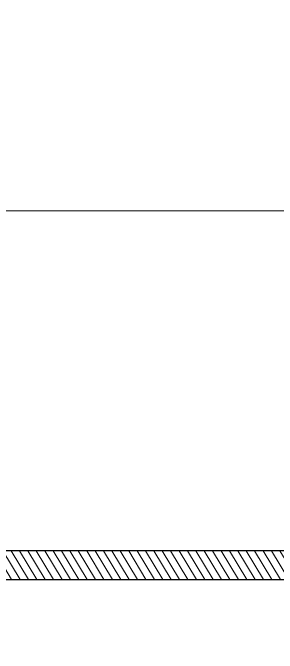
# Model space of a CAD drawing. Header units: inches. Extents: x -12478 to 399182, y -23212 to 525552.
# Drawn here: x 39619 to 39849, y -5824 to -5267 of the extents above; entities that cross this region are included whole.
import ezdxf

# ---------------------------------------------------------------- set-up
doc = ezdxf.new("R2010")
doc.units = ezdxf.units.IN
doc.header["$LTSCALE"] = 1000
doc.header["$MEASUREMENT"] = 0
doc.linetypes.add('DASHED', pattern=[0.75, 0.5, -0.25])
doc.linetypes.add('HIDDEN', pattern=[0.375, 0.25, -0.125])
doc.layers.add('A-Hidden', color=8, linetype='HIDDEN')
doc.layers.add('CQ Grg Gypsum', color=41, linetype='Continuous')
doc.layers.add('CQ Gypsum Hatch', color=8, linetype='Continuous', lineweight=20)
doc.layers.add('ID-NOTES', color=3, linetype='Continuous', lineweight=0)
doc.styles.add('ZZ-Dim All', font='romans.shx', dxfattribs={"width": 0.8})
doc.dimstyles.new('DIM 0200', dxfattribs={"dimscale": 200, "dimtxt": 1, "dimasz": 0.8, "dimexe": 0.5, "dimexo": 1, "dimgap": 0.4, "dimtad": 1, "dimdec": 0, "dimrnd": 10, "dimdsep": 46, "dimtxsty": 'ZZ-Dim All', "dimblk1": 'ARCHTICK', "dimblk2": 'ARCHTICK', "dimsah": 1, "dimcen": 1, "dimdle": 0.5, "dimclrd": 256, "dimclre": 256, "dimclrt": 256, "dimadec": 0, "dimazin": 2, "dimtfac": 1, "dimtdec": 0, "dimtix": 1, "dimtmove": 2, "dimatfit": 2, "dimfxl": 1, "dimfxlon": 1, "dimtolj": 1, "dimtzin": 0, "dimlwd": -1, "dimlwe": -1, "dimarcsym": 0})

# ---------------------------------------------------------------- blocks, each defined once
blk = doc.blocks.new('_ARCHTICK')
at = {"color": 0, "linetype": 'ByBlock', "const_width": 0.15}
blk.add_lwpolyline([(-0.5, -0.5), (0.5, 0.5)], dxfattribs=at)

msp = doc.modelspace()

# ---------------------------------------------------------------- hatches: boundary and pattern name
at = {"layer": 'CQ Gypsum Hatch'}
h = msp.add_hatch(dxfattribs=at)
h.set_pattern_fill('ANSI31', color=256, scale=50, angle=76.0286, style=0)
h.set_pattern_definition([(121.0285767, (-282071.926, -475838.605), (-5.35568947, -3.22165956), [])])
h.paths.add_polyline_path([(36179.53, -5710.13), (36179.53, -5735.13), (36199.53, -5735.13), (36199.53, -5760.13), (40584.53, -5760.13), (40584.53, -5735.13), (40559.53, -5735.13), (40559.53, -5710.13), (40604.53, -5710.13), (40604.53, -5735.13), (36224.53, -5735.13), (36224.53, -5710.13)])

# ---------------------------------------------------------------- linework, layer by layer
at = {"layer": 'A-Hidden', "linetype": 'DASHED', "lineweight": 0, "ltscale": 10}
msp.add_line((43031.59, -5760.13, 0), (35844.11, -5760.13, 0), dxfattribs=at)
at = {"layer": 'CQ Grg Gypsum', "elevation": 0}
msp.add_lwpolyline([(36179.53, -5710.13), (36179.53, -5735.13), (36199.53, -5735.13), (36199.53, -5760.13), (40584.53, -5760.13), (40584.53, -5735.13), (40559.53, -5735.13), (40559.53, -5710.13), (40604.53, -5710.13), (40604.53, -5735.13), (36224.53, -5735.13), (36224.53, -5710.13), (36179.53, -5710.13)], dxfattribs=at)

# ---------------------------------------------------------------- leaders
at = {"layer": 'ID-NOTES'}
for points in [[(36757.33, -5599.73), (40040.14, -5064.59), (41005.22, -5064.59)], [(36469.91, -6570.35), (38769.86, -5439.66), (41007.95, -5439.66)]]:
    msp.add_leader(points, dimstyle='DIM 0200', override={"dimasz": 0.2, "dimtad": 0, "dimclrd": 8}, dxfattribs=at)

doc.saveas('drawing.dxf')
